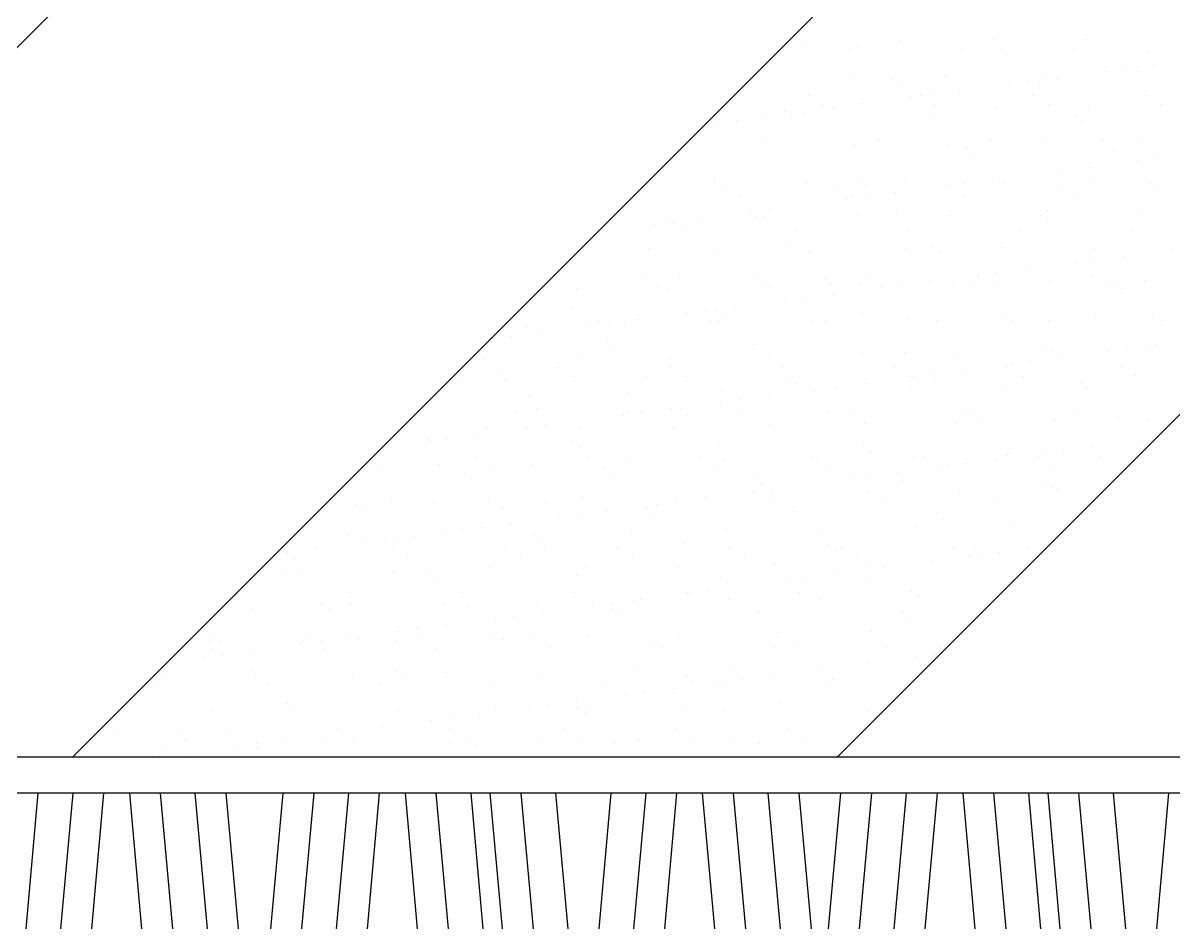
# Model space of a CAD drawing. Extents: x -42728 to 99010, y -18674 to 47645.
# Drawn here: x -35704 to -35066, y -12521 to -12019 of the extents above; entities that cross this region are included whole.
import ezdxf

# ---------------------------------------------------------------- set-up
doc = ezdxf.new("R2010")
doc.units = 0
doc.header["$LTSCALE"] = 100
doc.header["$MEASUREMENT"] = 0
doc.layers.get('0').update_dxf_attribs({"linetype": 'CONTINUOUS'})
doc.layers.add('家具', color=223, linetype='CONTINUOUS')

# ---------------------------------------------------------------- blocks, each defined once
blk = doc.blocks.new('A$C78C3025F')
at = {"layer": '家具', "color": 3, "linetype": 'ByBlock'}
for p, q in [((1456.74, 950.82), (2768.18, 2262.26)), ((2768.18, 1838), (1881, 950.82)), ((1032.47, 950.82), (1711.83, 1630.18)), ((1861.81, 1346.43), (1861.81, 1346.43)), ((1915.83, 1348.37), (1915.83, 1348.37)), ((1968.18, 1349.04), (1968.18, 1349.04)), ((2019.35, 1348.8), (2019.35, 1348.8)), ((1887.7, 1343.06), (1887.7, 1343.06)), ((1892.11, 1344.78), (1892.11, 1344.78)), ((1949.99, 1343.17), (1949.99, 1343.17)), ((1972.14, 1344.1), (1972.14, 1344.1)), ((1975.83, 1340.72), (1975.83, 1340.72)), ((2012.27, 1343.29), (2012.27, 1343.29)), ((2053.35, 1342.33), (2053.35, 1342.33)), ((2056.72, 1334.56), (2056.72, 1334.56)), ((1837.7, 1327.92), (1837.7, 1327.92)), ((1890.05, 1328.59), (1890.05, 1328.59)), ((1941.21, 1328.34), (1941.21, 1328.34)), ((1995.23, 1330.29), (1995.23, 1330.29)), ((2002.88, 1327.47), (2002.88, 1327.47)), ((2030.05, 1331.05), (2030.05, 1331.05)), ((2040.46, 1332.42), (2040.46, 1332.42)), ((2047.58, 1330.96), (2047.58, 1330.96)), ((1912.02, 1326.54), (1912.02, 1326.54)), ((1915.71, 1323.17), (1915.71, 1323.17)), ((1976.21, 1323.96), (1976.21, 1323.96)), ((1986.62, 1325.33), (1986.62, 1325.33)), ((1993.23, 1324.77), (1993.23, 1324.77)), ((1865.06, 1317.69), (1865.06, 1317.69)), ((1922.38, 1316.88), (1922.38, 1316.88)), ((1927.34, 1317.81), (1927.34, 1317.81)), ((1932.79, 1318.25), (1932.79, 1318.25)), ((1949.05, 1320.39), (1949.05, 1320.39)), ((1989.63, 1317.92), (1989.63, 1317.92)), ((2051.91, 1318.03), (2051.91, 1318.03)), ((1851.9, 1308.99), (1851.9, 1308.99)), ((1868.54, 1309.79), (1868.54, 1309.79)), ((1873.49, 1312.32), (1873.49, 1312.32)), ((1878.95, 1311.16), (1878.95, 1311.16)), ((1895.21, 1313.3), (1895.21, 1313.3)), ((1917.09, 1309.84), (1917.09, 1309.84)), ((1935.78, 1312.43), (1935.78, 1312.43)), ((1969.44, 1310.5), (1969.44, 1310.5)), ((1998.06, 1312.55), (1998.06, 1312.55)), ((2020.61, 1310.26), (2020.61, 1310.26)), ((2060.34, 1312.66), (2060.34, 1312.66)), ((1814.71, 1302.7), (1814.71, 1302.7)), ((1825.12, 1304.07), (1825.12, 1304.07)), ((1841.38, 1306.21), (1841.38, 1306.21)), ((1855.58, 1305.61), (1855.58, 1305.61)), ((1863.07, 1307.89), (1863.07, 1307.89)), ((1933.11, 1307.22), (1933.11, 1307.22)), ((2013.13, 1306.53), (2013.13, 1306.53)), ((2016.82, 1303.16), (2016.82, 1303.16)), ((1838.96, 1289.38), (1838.96, 1289.38)), ((1841.57, 1292.87), (1841.57, 1292.87)), ((1872.98, 1289.67), (1872.98, 1289.67)), ((1891.31, 1290.05), (1891.31, 1290.05)), ((1903.86, 1292.98), (1903.86, 1292.98)), ((1942.47, 1289.81), (1942.47, 1289.81)), ((1953.01, 1288.98), (1953.01, 1288.98)), ((1966.14, 1293.09), (1966.14, 1293.09)), ((1996.49, 1291.75), (1996.49, 1291.75)), ((2028.42, 1293.2), (2028.42, 1293.2)), ((2048.84, 1292.42), (2048.84, 1292.42)), ((1795.46, 1288.06), (1795.46, 1288.06)), ((1956.7, 1285.6), (1956.7, 1285.6)), ((2034.22, 1287.21), (2034.22, 1287.21)), ((2058.9, 1283.07), (2058.9, 1283.07)), ((2021.32, 1278.12), (2021.32, 1278.12)), ((2048.49, 1281.69), (2048.49, 1281.69)), ((1812.86, 1272.11), (1812.86, 1272.11)), ((1892.89, 1271.43), (1892.89, 1271.43)), ((1918.35, 1271.3), (1918.35, 1271.3)), ((1967.49, 1271.03), (1967.49, 1271.03)), ((1970.7, 1271.97), (1970.7, 1271.97)), ((1974.1, 1269.66), (1974.1, 1269.66)), ((1994.65, 1274.61), (1994.65, 1274.61)), ((2005.06, 1275.98), (2005.06, 1275.98)), ((2021.87, 1271.72), (2021.87, 1271.72)), ((1813.17, 1269.6), (1813.17, 1269.6)), ((1818.93, 1267.5), (1818.93, 1267.5)), ((1864.33, 1269.35), (1864.33, 1269.35)), ((1881.21, 1267.61), (1881.21, 1267.61)), ((1896.58, 1268.05), (1896.58, 1268.05)), ((1913.65, 1263.94), (1913.65, 1263.94)), ((1940.82, 1267.52), (1940.82, 1267.52)), ((1943.5, 1267.73), (1943.5, 1267.73)), ((1951.23, 1268.89), (1951.23, 1268.89)), ((2005.78, 1267.84), (2005.78, 1267.84)), ((2054.13, 1268.97), (2054.13, 1268.97)), ((2057.81, 1265.59), (2057.81, 1265.59)), ((1827.36, 1262.13), (1827.36, 1262.13)), ((1886.98, 1260.43), (1886.98, 1260.43)), ((1889.65, 1262.24), (1889.65, 1262.24)), ((1897.39, 1261.8), (1897.39, 1261.8)), ((1951.93, 1262.35), (1951.93, 1262.35)), ((2014.21, 1262.47), (2014.21, 1262.47)), ((1832.77, 1253.87), (1832.77, 1253.87)), ((1833.15, 1253.34), (1833.15, 1253.34)), ((1840.22, 1250.85), (1840.22, 1250.85)), ((1843.56, 1254.72), (1843.56, 1254.72)), ((1859.81, 1256.86), (1859.81, 1256.86)), ((1892.57, 1251.52), (1892.57, 1251.52)), ((1913.98, 1252.1), (1913.98, 1252.1)), ((1943.73, 1251.27), (1943.73, 1251.27)), ((1994, 1251.42), (1994, 1251.42)), ((1997.75, 1253.22), (1997.75, 1253.22)), ((2050.1, 1253.88), (2050.1, 1253.88)), ((1779.31, 1246.26), (1779.31, 1246.26)), ((1786.2, 1248.9), (1786.2, 1248.9)), ((1789.72, 1247.63), (1789.72, 1247.63)), ((1805.98, 1249.77), (1805.98, 1249.77)), ((1836.45, 1250.5), (1836.45, 1250.5)), ((1997.69, 1248.04), (1997.69, 1248.04)), ((1752.14, 1242.68), (1752.14, 1242.68)), ((1795.44, 1242.67), (1795.44, 1242.67)), ((1857.73, 1242.78), (1857.73, 1242.78)), ((1920.01, 1242.9), (1920.01, 1242.9)), ((1982.29, 1243.01), (1982.29, 1243.01)), ((2044.57, 1243.12), (2044.57, 1243.12)), ((1772.64, 1236.32), (1772.64, 1236.32)), ((1776.33, 1232.94), (1776.33, 1232.94)), ((1853.85, 1234.55), (1853.85, 1234.55)), ((1919.61, 1232.76), (1919.61, 1232.76)), ((1933.88, 1233.86), (1933.88, 1233.86)), ((1971.96, 1233.43), (1971.96, 1233.43)), ((2015.09, 1232.1), (2015.09, 1232.1)), ((2023.13, 1233.19), (2023.13, 1233.19)), ((2066.93, 1232.34), (2066.93, 1232.34)), ((1762.08, 1230.4), (1762.08, 1230.4)), ((1814.43, 1231.06), (1814.43, 1231.06)), ((1865.59, 1230.82), (1865.59, 1230.82)), ((1937.57, 1230.49), (1937.57, 1230.49)), ((2013.09, 1225.25), (2013.09, 1225.25)), ((2023.5, 1226.62), (2023.5, 1226.62)), ((2039.76, 1228.76), (2039.76, 1228.76)), ((1969.67, 1219.53), (1969.67, 1219.53)), ((1985.93, 1221.68), (1985.93, 1221.68)), ((1772.8, 1217.3), (1772.8, 1217.3)), ((1793.73, 1217), (1793.73, 1217)), ((1835.08, 1217.42), (1835.08, 1217.42)), ((1841.48, 1212.31), (1841.48, 1212.31)), ((1873.76, 1216.31), (1873.76, 1216.31)), ((1877.45, 1212.93), (1877.45, 1212.93)), ((1893.83, 1212.98), (1893.83, 1212.98)), ((1897.37, 1217.53), (1897.37, 1217.53)), ((1915.83, 1212.45), (1915.83, 1212.45)), ((1932.09, 1214.59), (1932.09, 1214.59)), ((1944.99, 1212.73), (1944.99, 1212.73)), ((1954.97, 1214.54), (1954.97, 1214.54)), ((1959.26, 1218.16), (1959.26, 1218.16)), ((1959.65, 1217.64), (1959.65, 1217.64)), ((1968.08, 1212.27), (1968.08, 1212.27)), ((1999.01, 1214.68), (1999.01, 1214.68)), ((2021.93, 1217.76), (2021.93, 1217.76)), ((2030.37, 1212.38), (2030.37, 1212.38)), ((2035, 1213.85), (2035, 1213.85)), ((2051.36, 1215.35), (2051.36, 1215.35)), ((1718.95, 1211.82), (1718.95, 1211.82)), ((1736.3, 1210.61), (1736.3, 1210.61)), ((1781.23, 1211.93), (1781.23, 1211.93)), ((1787.46, 1210.37), (1787.46, 1210.37)), ((1843.52, 1212.04), (1843.52, 1212.04)), ((1878.25, 1207.5), (1878.25, 1207.5)), ((1905.42, 1211.08), (1905.42, 1211.08)), ((1905.8, 1212.16), (1905.8, 1212.16)), ((2038.68, 1210.48), (2038.68, 1210.48)), ((1824.42, 1200.41), (1824.42, 1200.41)), ((1851.59, 1203.99), (1851.59, 1203.99)), ((1862, 1205.36), (1862, 1205.36)), ((1733.61, 1199.44), (1733.61, 1199.44)), ((1770.58, 1193.33), (1770.58, 1193.33)), ((1797.75, 1196.9), (1797.75, 1196.9)), ((1808.16, 1198.27), (1808.16, 1198.27)), ((1813.64, 1198.76), (1813.64, 1198.76)), ((1817.32, 1195.38), (1817.32, 1195.38)), ((1894.85, 1196.99), (1894.85, 1196.99)), ((1920.87, 1194.23), (1920.87, 1194.23)), ((1973.22, 1194.9), (1973.22, 1194.9)), ((1974.87, 1196.3), (1974.87, 1196.3)), ((2024.39, 1194.65), (2024.39, 1194.65)), ((2056.08, 1194.53), (2056.08, 1194.53)), ((1709.32, 1189.91), (1709.32, 1189.91)), ((1743.91, 1189.81), (1743.91, 1189.81)), ((1749.31, 1192.47), (1749.31, 1192.47)), ((1754.32, 1191.18), (1754.32, 1191.18)), ((1763.34, 1191.86), (1763.34, 1191.86)), ((1811.6, 1192.59), (1811.6, 1192.59)), ((1815.69, 1192.53), (1815.69, 1192.53)), ((1866.85, 1192.28), (1866.85, 1192.28)), ((1873.88, 1192.7), (1873.88, 1192.7)), ((1936.16, 1192.81), (1936.16, 1192.81)), ((1978.56, 1192.92), (1978.56, 1192.92)), ((1998.44, 1192.93), (1998.44, 1192.93)), ((2060.73, 1193.04), (2060.73, 1193.04)), ((1690.08, 1182.73), (1690.08, 1182.73)), ((1700.49, 1184.1), (1700.49, 1184.1)), ((1716.75, 1186.24), (1716.75, 1186.24)), ((1753.51, 1181.2), (1753.51, 1181.2)), ((1757.2, 1177.83), (1757.2, 1177.83)), ((1834.72, 1179.44), (1834.72, 1179.44)), ((1895.09, 1174.44), (1895.09, 1174.44)), ((1914.75, 1178.75), (1914.75, 1178.75)), ((1918.44, 1175.37), (1918.44, 1175.37)), ((1946.25, 1174.2), (1946.25, 1174.2)), ((1995.96, 1176.98), (1995.96, 1176.98)), ((2000.27, 1176.14), (2000.27, 1176.14)), ((2031.53, 1175.9), (2031.53, 1175.9)), ((2041.94, 1177.27), (2041.94, 1177.27)), ((2052.62, 1176.81), (2052.62, 1176.81)), ((2058.2, 1179.41), (2058.2, 1179.41)), ((1685.2, 1171.41), (1685.2, 1171.41)), ((1737.56, 1172.07), (1737.56, 1172.07)), ((1788.72, 1171.83), (1788.72, 1171.83)), ((1842.74, 1173.77), (1842.74, 1173.77)), ((1977.7, 1168.81), (1977.7, 1168.81)), ((1988.11, 1170.18), (1988.11, 1170.18)), ((2004.37, 1172.32), (2004.37, 1172.32)), ((2038.08, 1167.67), (2038.08, 1167.67)), ((1672.82, 1161.62), (1672.82, 1161.62)), ((1693.39, 1163.65), (1693.39, 1163.65)), ((1726.67, 1167.11), (1726.67, 1167.11)), ((1735.1, 1161.74), (1735.1, 1161.74)), ((1774.6, 1161.88), (1774.6, 1161.88)), ((1788.95, 1167.22), (1788.95, 1167.22)), ((1797.39, 1161.85), (1797.39, 1161.85)), ((1851.24, 1167.34), (1851.24, 1167.34)), ((1854.63, 1161.19), (1854.63, 1161.19)), ((1859.67, 1161.96), (1859.67, 1161.96)), ((1913.52, 1167.45), (1913.52, 1167.45)), ((1921.95, 1162.08), (1921.95, 1162.08)), ((1923.86, 1161.72), (1923.86, 1161.72)), ((1934.27, 1163.09), (1934.27, 1163.09)), ((1950.53, 1165.23), (1950.53, 1165.23)), ((1975.8, 1167.56), (1975.8, 1167.56)), ((1984.23, 1162.19), (1984.23, 1162.19)), ((2046.52, 1162.3), (2046.52, 1162.3)), ((1697.08, 1160.27), (1697.08, 1160.27)), ((1858.32, 1157.82), (1858.32, 1157.82)), ((1880.44, 1156), (1880.44, 1156)), ((1896.69, 1158.14), (1896.69, 1158.14)), ((1922.13, 1155.69), (1922.13, 1155.69)), ((1935.84, 1159.43), (1935.84, 1159.43)), ((1974.48, 1156.36), (1974.48, 1156.36)), ((2015.87, 1158.74), (2015.87, 1158.74)), ((2019.55, 1155.36), (2019.55, 1155.36)), ((2025.65, 1156.11), (2025.65, 1156.11)), ((1659.42, 1151.62), (1659.42, 1151.62)), ((1710.58, 1151.38), (1710.58, 1151.38)), ((1764.6, 1153.32), (1764.6, 1153.32)), ((1816.95, 1153.99), (1816.95, 1153.99)), ((1826.6, 1148.92), (1826.6, 1148.92)), ((1842.86, 1151.06), (1842.86, 1151.06)), ((1868.11, 1153.74), (1868.11, 1153.74)), ((1870.02, 1154.63), (1870.02, 1154.63)), ((1703.18, 1142.28), (1703.18, 1142.28)), ((1714.48, 1144.33), (1714.48, 1144.33)), ((1765.47, 1142.39), (1765.47, 1142.39)), ((1789.02, 1143.97), (1789.02, 1143.97)), ((1794.51, 1143.64), (1794.51, 1143.64)), ((1816.19, 1147.55), (1816.19, 1147.55)), ((1827.75, 1142.51), (1827.75, 1142.51)), ((1890.03, 1142.62), (1890.03, 1142.62)), ((1952.31, 1142.73), (1952.31, 1142.73)), ((2014.6, 1142.85), (2014.6, 1142.85)), ((1735.19, 1136.88), (1735.19, 1136.88)), ((1762.35, 1140.46), (1762.35, 1140.46)), ((1772.76, 1141.83), (1772.76, 1141.83)), ((1798.19, 1140.26), (1798.19, 1140.26)), ((1875.72, 1141.87), (1875.72, 1141.87)), ((1896.35, 1135.91), (1896.35, 1135.91)), ((1955.74, 1141.18), (1955.74, 1141.18)), ((1959.43, 1137.81), (1959.43, 1137.81)), ((2001.53, 1137.61), (2001.53, 1137.61)), ((2036.95, 1139.42), (2036.95, 1139.42)), ((2053.88, 1138.27), (2053.88, 1138.27)), ((1681.35, 1129.79), (1681.35, 1129.79)), ((1686.46, 1132.87), (1686.46, 1132.87)), ((1708.52, 1133.37), (1708.52, 1133.37)), ((1718.93, 1134.74), (1718.93, 1134.74)), ((1738.82, 1133.54), (1738.82, 1133.54)), ((1789.98, 1133.29), (1789.98, 1133.29)), ((1844, 1135.24), (1844, 1135.24)), ((1947.51, 1135.66), (1947.51, 1135.66)), ((1654.36, 1126.77), (1654.36, 1126.77)), ((1654.68, 1126.28), (1654.68, 1126.28)), ((1665.09, 1127.65), (1665.09, 1127.65)), ((1734.38, 1126.09), (1734.38, 1126.09)), ((1815.59, 1124.32), (1815.59, 1124.32)), ((1895.62, 1123.63), (1895.62, 1123.63)), ((2022.81, 1122.96), (2022.81, 1122.96)), ((2049.97, 1126.54), (2049.97, 1126.54)), ((1680.54, 1116.91), (1680.54, 1116.91)), ((1738.07, 1122.71), (1738.07, 1122.71)), ((1742.82, 1117.03), (1742.82, 1117.03)), ((1805.11, 1117.14), (1805.11, 1117.14)), ((1867.39, 1117.25), (1867.39, 1117.25)), ((1899.31, 1120.25), (1899.31, 1120.25)), ((1923.39, 1117.15), (1923.39, 1117.15)), ((1929.67, 1117.37), (1929.67, 1117.37)), ((1975.74, 1117.82), (1975.74, 1117.82)), ((1976.83, 1121.86), (1976.83, 1121.86)), ((1991.95, 1117.48), (1991.95, 1117.48)), ((1996.14, 1119.45), (1996.14, 1119.45)), ((2006.55, 1120.82), (2006.55, 1120.82)), ((2026.91, 1117.58), (2026.91, 1117.58)), ((1626.69, 1111.43), (1626.69, 1111.43)), ((1660.68, 1113.09), (1660.68, 1113.09)), ((1688.97, 1111.54), (1688.97, 1111.54)), ((1711.84, 1112.84), (1711.84, 1112.84)), ((1751.26, 1111.65), (1751.26, 1111.65)), ((1765.86, 1114.79), (1765.86, 1114.79)), ((1813.54, 1111.77), (1813.54, 1111.77)), ((1818.21, 1115.45), (1818.21, 1115.45)), ((1869.37, 1115.21), (1869.37, 1115.21)), ((1875.82, 1111.88), (1875.82, 1111.88)), ((1938.1, 1111.99), (1938.1, 1111.99)), ((1942.3, 1112.37), (1942.3, 1112.37)), ((1952.71, 1113.74), (1952.71, 1113.74)), ((1968.97, 1115.88), (1968.97, 1115.88)), ((2000.39, 1112.11), (2000.39, 1112.11)), ((1674.26, 1108.53), (1674.26, 1108.53)), ((1677.95, 1105.16), (1677.95, 1105.16)), ((1755.47, 1106.77), (1755.47, 1106.77)), ((1835.5, 1106.08), (1835.5, 1106.08)), ((1888.46, 1105.28), (1888.46, 1105.28)), ((1898.88, 1106.65), (1898.88, 1106.65)), ((1915.13, 1108.79), (1915.13, 1108.79)), ((1916.71, 1104.31), (1916.71, 1104.31)), ((1834.63, 1098.19), (1834.63, 1098.19)), ((1839.19, 1102.7), (1839.19, 1102.7)), ((1845.04, 1099.56), (1845.04, 1099.56)), ((1861.3, 1101.7), (1861.3, 1101.7)), ((1996.74, 1103.62), (1996.74, 1103.62)), ((2000.42, 1100.24), (2000.42, 1100.24)), ((2002.79, 1099.07), (2002.79, 1099.07)), ((1633.71, 1092.39), (1633.71, 1092.39)), ((1657.05, 1092.08), (1657.05, 1092.08)), ((1687.72, 1094.33), (1687.72, 1094.33)), ((1719.34, 1092.2), (1719.34, 1092.2)), ((1740.08, 1095), (1740.08, 1095)), ((1780.79, 1091.1), (1780.79, 1091.1)), ((1781.62, 1092.31), (1781.62, 1092.31)), ((1791.2, 1092.47), (1791.2, 1092.47)), ((1791.24, 1094.76), (1791.24, 1094.76)), ((1807.46, 1094.61), (1807.46, 1094.61)), ((1843.9, 1092.42), (1843.9, 1092.42)), ((1845.26, 1096.7), (1845.26, 1096.7)), ((1897.61, 1097.37), (1897.61, 1097.37)), ((1906.18, 1092.54), (1906.18, 1092.54)), ((1948.77, 1097.12), (1948.77, 1097.12)), ((1968.47, 1092.65), (1968.47, 1092.65)), ((1614.14, 1090.98), (1614.14, 1090.98)), ((1617.83, 1087.6), (1617.83, 1087.6)), ((1695.35, 1089.21), (1695.35, 1089.21)), ((1737.37, 1085.39), (1737.37, 1085.39)), ((1753.63, 1087.53), (1753.63, 1087.53)), ((1775.38, 1088.52), (1775.38, 1088.52)), ((1779.06, 1085.15), (1779.06, 1085.15)), ((1856.59, 1086.76), (1856.59, 1086.76)), ((1936.61, 1086.07), (1936.61, 1086.07)), ((1683.53, 1078.3), (1683.53, 1078.3)), ((1699.79, 1080.44), (1699.79, 1080.44)), ((1726.96, 1084.02), (1726.96, 1084.02)), ((1924.65, 1078.62), (1924.65, 1078.62)), ((1940.3, 1082.69), (1940.3, 1082.69)), ((1977, 1079.29), (1977, 1079.29)), ((1609.59, 1073.88), (1609.59, 1073.88)), ((1645.96, 1073.35), (1645.96, 1073.35)), ((1661.94, 1074.55), (1661.94, 1074.55)), ((1673.12, 1076.93), (1673.12, 1076.93)), ((1713.1, 1074.3), (1713.1, 1074.3)), ((1767.12, 1076.25), (1767.12, 1076.25)), ((1819.47, 1076.92), (1819.47, 1076.92)), ((1870.63, 1076.67), (1870.63, 1076.67)), ((1592.12, 1066.26), (1592.12, 1066.26)), ((1619.29, 1069.84), (1619.29, 1069.84)), ((1629.7, 1071.21), (1629.7, 1071.21)), ((1634.41, 1066.72), (1634.41, 1066.72)), ((1635.23, 1071.66), (1635.23, 1071.66)), ((1696.69, 1066.83), (1696.69, 1066.83)), ((1715.25, 1070.97), (1715.25, 1070.97)), ((1718.94, 1067.59), (1718.94, 1067.59)), ((1758.97, 1066.94), (1758.97, 1066.94)), ((1796.46, 1069.2), (1796.46, 1069.2)), ((1821.26, 1067.06), (1821.26, 1067.06)), ((1876.49, 1068.52), (1876.49, 1068.52)), ((1883.54, 1067.17), (1883.54, 1067.17)), ((1945.82, 1067.28), (1945.82, 1067.28)), ((1957.7, 1066.75), (1957.7, 1066.75)), ((1987.41, 1066.52), (1987.41, 1066.52)), ((1575.86, 1064.12), (1575.86, 1064.12)), ((1580.56, 1061.23), (1580.56, 1061.23)), ((1642.84, 1061.35), (1642.84, 1061.35)), ((1705.13, 1061.46), (1705.13, 1061.46)), ((1767.41, 1061.57), (1767.41, 1061.57)), ((1829.69, 1061.68), (1829.69, 1061.68)), ((1880.18, 1065.14), (1880.18, 1065.14)), ((1891.97, 1061.8), (1891.97, 1061.8)), ((1933.57, 1059.43), (1933.57, 1059.43)), ((1954.26, 1061.91), (1954.26, 1061.91)), ((1960.74, 1063.01), (1960.74, 1063.01)), ((1971.15, 1064.38), (1971.15, 1064.38)), ((1575.1, 1054.1), (1575.1, 1054.1)), ((1583.8, 1054.1), (1583.8, 1054.1)), ((1634.97, 1053.85), (1634.97, 1053.85)), ((1655.13, 1053.42), (1655.13, 1053.42)), ((1688.98, 1055.8), (1688.98, 1055.8)), ((1741.34, 1056.46), (1741.34, 1056.46)), ((1792.5, 1056.22), (1792.5, 1056.22)), ((1846.52, 1058.17), (1846.52, 1058.17)), ((1898.87, 1058.83), (1898.87, 1058.83)), ((1906.9, 1055.92), (1906.9, 1055.92)), ((1917.31, 1057.29), (1917.31, 1057.29)), ((1950.03, 1058.59), (1950.03, 1058.59)), ((1658.82, 1050.04), (1658.82, 1050.04)), ((1736.34, 1051.65), (1736.34, 1051.65)), ((1816.37, 1050.96), (1816.37, 1050.96)), ((1820.06, 1047.58), (1820.06, 1047.58)), ((1853.07, 1048.84), (1853.07, 1048.84)), ((1863.48, 1050.21), (1863.48, 1050.21)), ((1879.74, 1052.35), (1879.74, 1052.35)), ((1897.58, 1049.19), (1897.58, 1049.19)), ((1977.61, 1048.51), (1977.61, 1048.51)), ((1548.64, 1041.78), (1548.64, 1041.78)), ((1610.92, 1041.89), (1610.92, 1041.89)), ((1673.21, 1042), (1673.21, 1042)), ((1735.49, 1042.12), (1735.49, 1042.12)), ((1797.77, 1042.23), (1797.77, 1042.23)), ((1799.23, 1041.75), (1799.23, 1041.75)), ((1809.64, 1043.12), (1809.64, 1043.12)), ((1825.9, 1045.26), (1825.9, 1045.26)), ((1860.05, 1042.34), (1860.05, 1042.34)), ((1922.34, 1042.46), (1922.34, 1042.46)), ((1925.91, 1040.08), (1925.91, 1040.08)), ((1595.01, 1035.86), (1595.01, 1035.86)), ((1610.85, 1035.34), (1610.85, 1035.34)), ((1663.2, 1036.01), (1663.2, 1036.01)), ((1676.22, 1034.1), (1676.22, 1034.1)), ((1714.36, 1035.77), (1714.36, 1035.77)), ((1745.4, 1034.66), (1745.4, 1034.66)), ((1755.81, 1036.03), (1755.81, 1036.03)), ((1768.38, 1037.71), (1768.38, 1037.71)), ((1772.07, 1038.17), (1772.07, 1038.17)), ((1820.73, 1038.38), (1820.73, 1038.38)), ((1871.89, 1038.14), (1871.89, 1038.14)), ((1556.83, 1033.4), (1556.83, 1033.4)), ((1598.7, 1032.49), (1598.7, 1032.49)), ((1691.56, 1027.57), (1691.56, 1027.57)), ((1701.97, 1028.94), (1701.97, 1028.94)), ((1718.23, 1031.08), (1718.23, 1031.08)), ((1756.25, 1033.41), (1756.25, 1033.41)), ((1759.93, 1030.03), (1759.93, 1030.03)), ((1837.46, 1031.64), (1837.46, 1031.64)), ((1917.48, 1030.95), (1917.48, 1030.95)), ((1921.17, 1027.57), (1921.17, 1027.57)), ((1648.14, 1021.86), (1648.14, 1021.86)), ((1664.4, 1024), (1664.4, 1024)), ((1526, 1016.41), (1526, 1016.41)), ((1532.71, 1014.89), (1532.71, 1014.89)), ((1534.89, 1018.31), (1534.89, 1018.31)), ((1538.57, 1014.93), (1538.57, 1014.93)), ((1585.06, 1015.56), (1585.06, 1015.56)), ((1588.28, 1016.52), (1588.28, 1016.52)), ((1594.3, 1014.77), (1594.3, 1014.77)), ((1610.56, 1016.91), (1610.56, 1016.91)), ((1616.1, 1016.54), (1616.1, 1016.54)), ((1636.23, 1015.31), (1636.23, 1015.31)), ((1637.73, 1020.49), (1637.73, 1020.49)), ((1650.56, 1016.64), (1650.56, 1016.64)), ((1690.24, 1017.26), (1690.24, 1017.26)), ((1696.12, 1015.85), (1696.12, 1015.85)), ((1712.84, 1016.75), (1712.84, 1016.75)), ((1742.6, 1017.93), (1742.6, 1017.93)), ((1775.13, 1016.86), (1775.13, 1016.86)), ((1793.76, 1017.68), (1793.76, 1017.68)), ((1837.41, 1016.98), (1837.41, 1016.98)), ((1847.78, 1019.63), (1847.78, 1019.63)), ((1899.69, 1017.09), (1899.69, 1017.09)), ((1900.13, 1020.3), (1900.13, 1020.3)), ((1534.43, 1011.04), (1534.43, 1011.04)), ((1556.73, 1009.82), (1556.73, 1009.82)), ((1583.89, 1013.4), (1583.89, 1013.4)), ((1596.71, 1011.15), (1596.71, 1011.15)), ((1659, 1011.26), (1659, 1011.26)), ((1699.81, 1012.48), (1699.81, 1012.48)), ((1721.28, 1011.38), (1721.28, 1011.38)), ((1777.33, 1014.09), (1777.33, 1014.09)), ((1783.56, 1011.49), (1783.56, 1011.49)), ((1845.84, 1011.6), (1845.84, 1011.6)), ((1857.36, 1013.4), (1857.36, 1013.4)), ((1861.05, 1010.02), (1861.05, 1010.02)), ((1908.13, 1011.72), (1908.13, 1011.72)), ((1938.57, 1011.63), (1938.57, 1011.63)), ((1530.06, 1006.31), (1530.06, 1006.31)), ((1540.47, 1007.68), (1540.47, 1007.68)), ((1898.18, 1002.99), (1898.18, 1002.99)), ((1925.34, 1006.57), (1925.34, 1006.57)), ((1935.75, 1007.94), (1935.75, 1007.94)), ((1555.97, 998.99), (1555.97, 998.99)), ((1612.11, 996.81), (1612.11, 996.81)), ((1636, 998.3), (1636, 998.3)), ((1664.46, 997.48), (1664.46, 997.48)), ((1715.62, 997.23), (1715.62, 997.23)), ((1717.21, 996.53), (1717.21, 996.53)), ((1769.64, 999.18), (1769.64, 999.18)), ((1797.24, 995.85), (1797.24, 995.85)), ((1821.99, 999.84), (1821.99, 999.84)), ((1844.34, 995.9), (1844.34, 995.9)), ((1871.51, 999.48), (1871.51, 999.48)), ((1873.15, 999.6), (1873.15, 999.6)), ((1881.92, 1000.85), (1881.92, 1000.85)), ((1927.17, 1001.54), (1927.17, 1001.54)), ((1502.51, 991.58), (1502.51, 991.58)), ((1506.93, 995.11), (1506.93, 995.11)), ((1558.09, 994.86), (1558.09, 994.86)), ((1564.79, 991.69), (1564.79, 991.69)), ((1627.07, 991.81), (1627.07, 991.81)), ((1639.69, 994.92), (1639.69, 994.92)), ((1689.36, 991.92), (1689.36, 991.92)), ((1751.64, 992.03), (1751.64, 992.03)), ((1800.93, 992.47), (1800.93, 992.47)), ((1813.92, 992.15), (1813.92, 992.15)), ((1817.67, 992.39), (1817.67, 992.39)), ((1828.08, 993.76), (1828.08, 993.76)), ((1876.21, 992.26), (1876.21, 992.26)), ((1878.45, 994.08), (1878.45, 994.08)), ((1763.84, 985.31), (1763.84, 985.31)), ((1774.25, 986.68), (1774.25, 986.68)), ((1790.51, 988.82), (1790.51, 988.82)), ((1495.85, 981.43), (1495.85, 981.43)), ((1533.97, 976.36), (1533.97, 976.36)), ((1575.88, 980.75), (1575.88, 980.75)), ((1579.57, 977.37), (1579.57, 977.37)), ((1586.32, 977.02), (1586.32, 977.02)), ((1637.49, 976.78), (1637.49, 976.78)), ((1657.09, 978.98), (1657.09, 978.98)), ((1691.5, 978.72), (1691.5, 978.72)), ((1710, 978.22), (1710, 978.22)), ((1720.41, 979.59), (1720.41, 979.59)), ((1736.67, 981.73), (1736.67, 981.73)), ((1737.12, 978.29), (1737.12, 978.29)), ((1743.86, 979.39), (1743.86, 979.39)), ((1795.02, 979.15), (1795.02, 979.15)), ((1818.33, 976.52), (1818.33, 976.52)), ((1849.04, 981.09), (1849.04, 981.09)), ((1901.39, 981.76), (1901.39, 981.76)), ((1656.17, 971.13), (1656.17, 971.13)), ((1666.58, 972.5), (1666.58, 972.5)), ((1682.84, 974.64), (1682.84, 974.64)), ((1740.8, 974.91), (1740.8, 974.91)), ((1898.36, 975.84), (1898.36, 975.84)), ((1902.04, 972.46), (1902.04, 972.46)), ((1479.87, 966.21), (1479.87, 966.21)), ((1542.15, 966.33), (1542.15, 966.33)), ((1602.33, 964.04), (1602.33, 964.04)), ((1604.43, 966.44), (1604.43, 966.44)), ((1612.74, 965.41), (1612.74, 965.41)), ((1629, 967.55), (1629, 967.55)), ((1666.71, 966.55), (1666.71, 966.55)), ((1729, 966.67), (1729, 966.67)), ((1791.28, 966.78), (1791.28, 966.78)), ((1853.56, 966.89), (1853.56, 966.89)), ((1488.3, 960.84), (1488.3, 960.84)), ((1515.76, 963.19), (1515.76, 963.19)), ((1519.44, 959.82), (1519.44, 959.82)), ((1550.58, 960.95), (1550.58, 960.95)), ((1558.91, 958.33), (1558.91, 958.33)), ((1575.17, 960.47), (1575.17, 960.47)), ((1596.97, 961.43), (1596.97, 961.43)), ((1612.87, 961.07), (1612.87, 961.07)), ((1613.37, 958.27), (1613.37, 958.27)), ((1665.72, 958.94), (1665.72, 958.94)), ((1675.15, 961.18), (1675.15, 961.18)), ((1676.99, 960.74), (1676.99, 960.74)), ((1680.68, 957.36), (1680.68, 957.36)), ((1716.88, 958.69), (1716.88, 958.69)), ((1737.43, 961.29), (1737.43, 961.29)), ((1758.2, 958.97), (1758.2, 958.97)), ((1770.9, 960.64), (1770.9, 960.64)), ((1799.71, 961.41), (1799.71, 961.41)), ((1823.25, 961.31), (1823.25, 961.31)), ((1838.23, 958.28), (1838.23, 958.28)), ((1862, 961.52), (1862, 961.52)), ((1874.41, 961.06), (1874.41, 961.06)), ((2768.18, 950.82), (470.5, 950.82)), ((1881, 950.82), (1456.74, 950.82)), ((1505.07, 951.24), (1505.07, 951.24)), ((1508.19, 956.57), (1508.19, 956.57)), ((1521.33, 953.38), (1521.33, 953.38)), ((1548.5, 956.95), (1548.5, 956.95)), ((1559.35, 956.33), (1559.35, 956.33)), ((1841.92, 954.9), (1841.92, 954.9)), ((2788.18, 930.82), (450.5, 930.82)), ((1431.07, 855.42), (1437.86, 930.82)), ((1450.35, 855.42), (1457.13, 930.82)), ((1467.48, 855.42), (1474.26, 930.82)), ((1495.32, 855.42), (1488.54, 930.82)), ((1512.46, 855.42), (1505.68, 930.82)), ((1531.73, 855.42), (1524.95, 930.82)), ((1548.87, 855.42), (1542.08, 930.82)), ((1566.91, 855.42), (1573.69, 930.82)), ((1584.04, 855.42), (1590.83, 930.82)), ((1603.32, 855.42), (1610.1, 930.82)), ((1620.45, 855.42), (1627.23, 930.82)), ((1648.29, 855.42), (1641.51, 930.82)), ((1665.43, 855.42), (1658.65, 930.82)), ((1684.7, 855.42), (1677.92, 930.82)), ((1695.41, 855.42), (1688.63, 930.82)), ((1712.55, 855.42), (1705.76, 930.82)), ((1731.82, 855.42), (1725.04, 930.82)), ((1748.95, 855.42), (1755.74, 930.82)), ((1768.23, 855.42), (1775.01, 930.82)), ((1785.36, 855.42), (1792.15, 930.82)), ((1813.21, 855.42), (1806.42, 930.82)), ((1830.34, 855.42), (1823.56, 930.82)), ((1849.61, 855.42), (1842.83, 930.82)), ((1866.75, 855.42), (1859.97, 930.82)), ((1876.31, 855.42), (1883.1, 930.82)), ((1893.45, 855.42), (1900.23, 930.82)), ((1912.72, 855.42), (1919.51, 930.82)), ((1929.86, 855.42), (1936.64, 930.82)), ((1957.7, 855.42), (1950.92, 930.82)), ((1974.83, 855.42), (1968.05, 930.82)), ((1994.11, 855.42), (1987.33, 930.82)), ((2004.82, 855.42), (1998.03, 930.82)), ((2021.95, 855.42), (2015.17, 930.82)), ((2041.23, 855.42), (2034.44, 930.82)), ((2058.36, 855.42), (2065.14, 930.82))]:
    blk.add_line(p, q, dxfattribs=at)

msp = doc.modelspace()

# ---------------------------------------------------------------- block references
msp.add_blockref('A$C78C3025F', (-37133.59645, -13376.77061))

doc.saveas('drawing.dxf')
